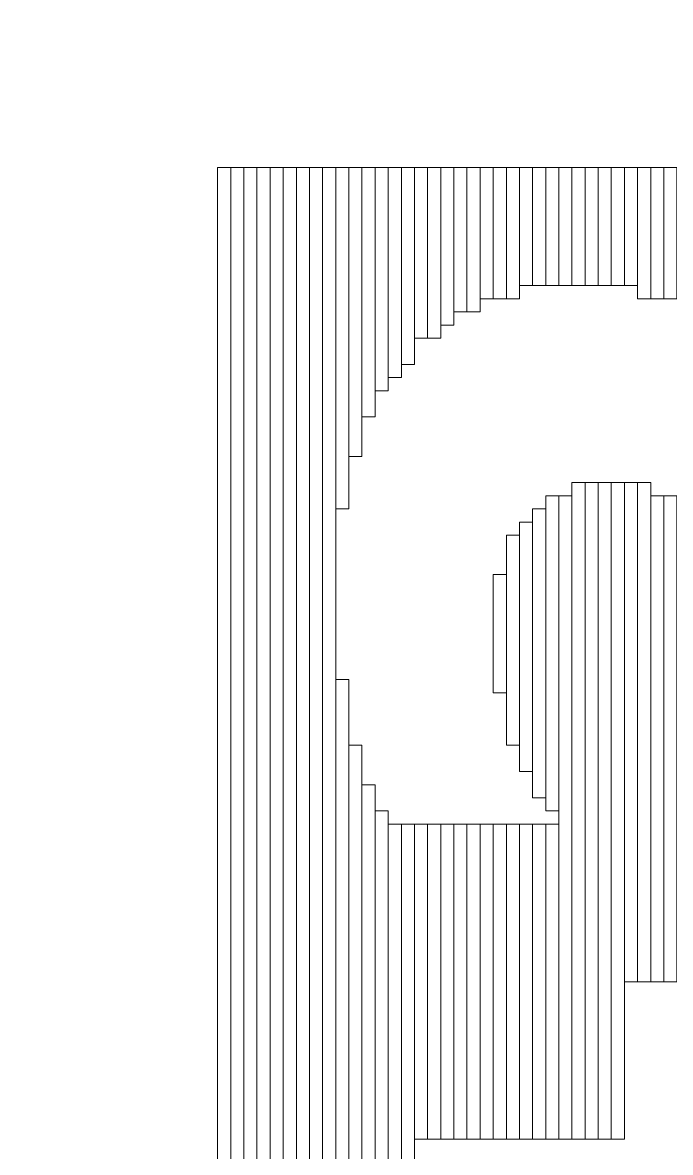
# Model space of a CAD drawing. Header units: millimetres. Extents: x -90 to 99, y -65 to 67.
# Drawn here: x -50.941 to -49.687, y 2.821 to 5.006 of the extents above; entities that cross this region are included whole.
import ezdxf

# ---------------------------------------------------------------- set-up
doc = ezdxf.new("R2010")
doc.units = ezdxf.units.MM
doc.header["$MEASUREMENT"] = 0
doc.layers.add('BG_OUTLINE', color=7, linetype='Continuous')
doc.layers.add('MA_PEN3', color=7, linetype='Continuous')

msp = doc.modelspace()

# ---------------------------------------------------------------- linework, layer by layer
at = {"layer": 'BG_OUTLINE', "color": 3, "lineweight": 9}
msp.add_open_spline([(-71.7269, -61.8795), (-71.7269, -61.8795), (-71.7343, 42.2681), (-71.7343, 42.2681), (-71.7343, 42.2681), (-71.7348, 43.0066), (-71.4419, 43.715), (-70.92, 44.2375), (-70.92, 44.2375), (-70.3982, 44.76), (-69.6866, 45.0538), (-68.9482, 45.0543), (-68.9482, 45.0543), (-68.9482, 45.0543), (75.2046, 45.0543), (75.2046, 45.0543), (75.2046, 45.0543), (76.8319, 45.0552), (78.1763, 43.7805), (78.2661, 42.1556), (78.2661, 42.1556), (78.2661, 42.1556), (78.2661, 31.2814), (78.2661, 31.2814), (78.2661, 31.2814), (78.2661, 31.2814), (72.2646, 31.2814), (72.2646, 31.2814), (72.2646, 31.2814), (72.2646, 31.2814), (72.2646, 26.9814), (72.2646, 26.9814), (72.2646, 26.9814), (72.2646, 26.9814), (78.2661, 26.9814), (78.2661, 26.9814), (78.2661, 26.9814), (78.2661, 26.9814), (78.2661, 18.6553), (78.2661, 18.6553), (78.2661, 18.6553), (78.2661, 18.6553), (72.2496, 18.6553), (72.2496, 18.6553), (72.2496, 18.6553), (72.2496, 18.6553), (72.2496, 14.3553), (72.2496, 14.3553), (72.2496, 14.3553), (72.2496, 14.3553), (78.2661, 14.3553), (78.2661, 14.3553), (78.2661, 14.3553), (78.2661, 14.3553), (78.2661, 9.255), (78.2661, 9.255), (78.2661, 9.255), (78.2661, 9.255), (72.2648, 9.255), (72.2648, 9.255), (72.2648, 9.255), (72.2648, 9.255), (72.2648, 4.955), (72.2648, 4.955), (72.2648, 4.955), (72.2648, 4.955), (78.2661, 4.955), (78.2661, 4.955), (78.2661, 4.955), (78.2661, 4.955), (78.2661, -3.3762), (78.2661, -3.3762), (78.2661, -3.3762), (78.2661, -3.3762), (72.2445, -3.3762), (72.2445, -3.3762), (72.2445, -3.3762), (72.2445, -3.3762), (72.2445, -7.6762), (72.2445, -7.6762), (72.2445, -7.6762), (72.2445, -7.6762), (78.2661, -7.6762), (78.2661, -7.6762), (78.2661, -7.6762), (78.2661, -7.6762), (78.2661, -12.7615), (78.2661, -12.7615), (78.2661, -12.7615), (78.2661, -12.7615), (72.2651, -12.7615), (72.2651, -12.7615), (72.2651, -12.7615), (72.2651, -12.7615), (72.2651, -17.0615), (72.2651, -17.0615), (72.2651, -17.0615), (72.2651, -17.0615), (78.2661, -17.0615), (78.2661, -17.0615), (78.2661, -17.0615), (78.2661, -17.0615), (78.2661, -25.4097), (78.2661, -25.4097), (78.2661, -25.4097), (78.2661, -25.4097), (72.2656, -25.4097), (72.2656, -25.4097), (72.2656, -25.4097), (72.2656, -25.4097), (72.2656, -29.7097), (72.2656, -29.7097), (72.2656, -29.7097), (72.2656, -29.7097), (78.2661, -29.7097), (78.2661, -29.7097), (78.2661, -29.7097), (78.2661, -29.7097), (78.2661, -34.793), (78.2661, -34.793), (78.2661, -34.793), (78.2661, -34.793), (72.2679, -34.793), (72.2679, -34.793), (72.2679, -34.793), (72.2679, -34.793), (72.2679, -39.0929), (72.2679, -39.0929), (72.2679, -39.0929), (72.2679, -39.0929), (78.2661, -39.0929), (78.2661, -39.0929), (78.2661, -39.0929), (78.2661, -39.0929), (78.2661, -47.4269), (78.2661, -47.4269), (78.2661, -47.4269), (78.2661, -47.4269), (72.2679, -47.4269), (72.2679, -47.4269), (72.2679, -47.4269), (72.2679, -47.4269), (72.2679, -51.7269), (72.2679, -51.7269), (72.2679, -51.7269), (72.2679, -51.7269), (78.2661, -51.7269), (78.2661, -51.7269), (78.2661, -51.7269), (78.2661, -51.7269), (78.2661, -51.8138), (78.2661, -51.8138), (78.2661, -51.8138), (78.2661, -51.8138), (78.2656, -61.8468), (78.2656, -61.8468), (78.2656, -61.8468), (78.2661, -62.6669), (77.9407, -63.4536), (77.3612, -64.0339), (77.3612, -64.0339), (76.7817, -64.6142), (75.9915, -64.9405), (75.1713, -64.941), (75.1713, -64.941), (75.1713, -64.941), (-68.6609, -64.9456), (-68.6609, -64.9456), (-68.6609, -64.9456), (-69.4735, -64.9461), (-70.2531, -64.6237), (-70.8281, -64.0495), (-70.8281, -64.0495), (-71.4031, -63.4752), (-71.7264, -62.6922), (-71.7269, -61.8795)], degree=3, knots=[0, 0, 0, 0, 0.022727, 0.022727, 0.022727, 0.022727, 0.045455, 0.045455, 0.045455, 0.045455, 0.068182, 0.068182, 0.068182, 0.068182, 0.090909, 0.090909, 0.090909, 0.090909, 0.113636, 0.113636, 0.113636, 0.113636, 0.136364, 0.136364, 0.136364, 0.136364, 0.159091, 0.159091, 0.159091, 0.159091, 0.181818, 0.181818, 0.181818, 0.181818, 0.204545, 0.204545, 0.204545, 0.204545, 0.227273, 0.227273, 0.227273, 0.227273, 0.25, 0.25, 0.25, 0.25, 0.272727, 0.272727, 0.272727, 0.272727, 0.295455, 0.295455, 0.295455, 0.295455, 0.318182, 0.318182, 0.318182, 0.318182, 0.340909, 0.340909, 0.340909, 0.340909, 0.363636, 0.363636, 0.363636, 0.363636, 0.386364, 0.386364, 0.386364, 0.386364, 0.409091, 0.409091, 0.409091, 0.409091, 0.431818, 0.431818, 0.431818, 0.431818, 0.454545, 0.454545, 0.454545, 0.454545, 0.477273, 0.477273, 0.477273, 0.477273, 0.5, 0.5, 0.5, 0.5, 0.522727, 0.522727, 0.522727, 0.522727, 0.545455, 0.545455, 0.545455, 0.545455, 0.568182, 0.568182, 0.568182, 0.568182, 0.590909, 0.590909, 0.590909, 0.590909, 0.613636, 0.613636, 0.613636, 0.613636, 0.636364, 0.636364, 0.636364, 0.636364, 0.659091, 0.659091, 0.659091, 0.659091, 0.681818, 0.681818, 0.681818, 0.681818, 0.704545, 0.704545, 0.704545, 0.704545, 0.727273, 0.727273, 0.727273, 0.727273, 0.75, 0.75, 0.75, 0.75, 0.772727, 0.772727, 0.772727, 0.772727, 0.795455, 0.795455, 0.795455, 0.795455, 0.818182, 0.818182, 0.818182, 0.818182, 0.840909, 0.840909, 0.840909, 0.840909, 0.863636, 0.863636, 0.863636, 0.863636, 0.886364, 0.886364, 0.886364, 0.886364, 0.909091, 0.909091, 0.909091, 0.909091, 0.931818, 0.931818, 0.931818, 0.931818, 0.954545, 0.954545, 0.954545, 0.954545, 0.977273, 0.977273, 0.977273, 0.977273, 1, 1, 1, 1], dxfattribs=at)
at = {"layer": 'MA_PEN3', "color": 5, "lineweight": 9}
for points in [[(-50.5379, -7.3384), (-50.5379, -7.3384), (-50.5633, -7.3384), (-50.5633, -7.3384), (-50.5633, -7.3384), (-50.5633, -7.3384), (-50.5633, 4.7264), (-50.5633, 4.7264), (-50.5633, 4.7264), (-50.5633, 4.7264), (-50.5379, 4.7264), (-50.5379, 4.7264), (-50.5379, 4.7264), (-50.5379, 4.7264), (-50.5379, -7.3384), (-50.5379, -7.3384)], [(-50.5125, -7.3384), (-50.5125, -7.3384), (-50.5379, -7.3384), (-50.5379, -7.3384), (-50.5379, -7.3384), (-50.5379, -7.3384), (-50.5379, 4.7264), (-50.5379, 4.7264), (-50.5379, 4.7264), (-50.5379, 4.7264), (-50.5125, 4.7264), (-50.5125, 4.7264), (-50.5125, 4.7264), (-50.5125, 4.7264), (-50.5125, -7.3384), (-50.5125, -7.3384)], [(-50.4871, -7.3384), (-50.4871, -7.3384), (-50.5125, -7.3384), (-50.5125, -7.3384), (-50.5125, -7.3384), (-50.5125, -7.3384), (-50.5125, 4.7264), (-50.5125, 4.7264), (-50.5125, 4.7264), (-50.5125, 4.7264), (-50.4871, 4.7264), (-50.4871, 4.7264), (-50.4871, 4.7264), (-50.4871, 4.7264), (-50.4871, -7.3384), (-50.4871, -7.3384)], [(-50.4617, -7.3384), (-50.4617, -7.3384), (-50.4871, -7.3384), (-50.4871, -7.3384), (-50.4871, -7.3384), (-50.4871, -7.3384), (-50.4871, 4.7264), (-50.4871, 4.7264), (-50.4871, 4.7264), (-50.4871, 4.7264), (-50.4617, 4.7264), (-50.4617, 4.7264), (-50.4617, 4.7264), (-50.4617, 4.7264), (-50.4617, -7.3384), (-50.4617, -7.3384)], [(-50.4363, -7.3384), (-50.4363, -7.3384), (-50.4617, -7.3384), (-50.4617, -7.3384), (-50.4617, -7.3384), (-50.4617, -7.3384), (-50.4617, 4.7264), (-50.4617, 4.7264), (-50.4617, 4.7264), (-50.4617, 4.7264), (-50.4363, 4.7264), (-50.4363, 4.7264), (-50.4363, 4.7264), (-50.4363, 4.7264), (-50.4363, -7.3384), (-50.4363, -7.3384)], [(-50.4109, -7.3384), (-50.4109, -7.3384), (-50.4363, -7.3384), (-50.4363, -7.3384), (-50.4363, -7.3384), (-50.4363, -7.3384), (-50.4363, 4.7264), (-50.4363, 4.7264), (-50.4363, 4.7264), (-50.4363, 4.7264), (-50.4109, 4.7264), (-50.4109, 4.7264), (-50.4109, 4.7264), (-50.4109, 4.7264), (-50.4109, -7.3384), (-50.4109, -7.3384)], [(-50.3855, -4.2904), (-50.3855, -4.2904), (-50.4109, -4.2904), (-50.4109, -4.2904), (-50.4109, -4.2904), (-50.4109, -4.2904), (-50.4109, 4.7264), (-50.4109, 4.7264), (-50.4109, 4.7264), (-50.4109, 4.7264), (-50.3855, 4.7264), (-50.3855, 4.7264), (-50.3855, 4.7264), (-50.3855, 4.7264), (-50.3855, -4.2904), (-50.3855, -4.2904)], [(-50.3601, -4.2904), (-50.3601, -4.2904), (-50.3855, -4.2904), (-50.3855, -4.2904), (-50.3855, -4.2904), (-50.3855, -4.2904), (-50.3855, 4.7264), (-50.3855, 4.7264), (-50.3855, 4.7264), (-50.3855, 4.7264), (-50.3601, 4.7264), (-50.3601, 4.7264), (-50.3601, 4.7264), (-50.3601, 4.7264), (-50.3601, -4.2904), (-50.3601, -4.2904)], [(-50.3347, -4.2904), (-50.3347, -4.2904), (-50.3601, -4.2904), (-50.3601, -4.2904), (-50.3601, -4.2904), (-50.3601, -4.2904), (-50.3601, 4.7264), (-50.3601, 4.7264), (-50.3601, 4.7264), (-50.3601, 4.7264), (-50.3347, 4.7264), (-50.3347, 4.7264), (-50.3347, 4.7264), (-50.3347, 4.7264), (-50.3347, -4.2904), (-50.3347, -4.2904)], [(-50.3093, 4.066), (-50.3093, 4.066), (-50.3347, 4.066), (-50.3347, 4.066), (-50.3347, 4.066), (-50.3347, 4.066), (-50.3347, 4.7264), (-50.3347, 4.7264), (-50.3347, 4.7264), (-50.3347, 4.7264), (-50.3093, 4.7264), (-50.3093, 4.7264), (-50.3093, 4.7264), (-50.3093, 4.7264), (-50.3093, 4.066), (-50.3093, 4.066)], [(-50.2839, 4.1676), (-50.2839, 4.1676), (-50.3093, 4.1676), (-50.3093, 4.1676), (-50.3093, 4.1676), (-50.3093, 4.1676), (-50.3093, 4.7264), (-50.3093, 4.7264), (-50.3093, 4.7264), (-50.3093, 4.7264), (-50.2839, 4.7264), (-50.2839, 4.7264), (-50.2839, 4.7264), (-50.2839, 4.7264), (-50.2839, 4.1676), (-50.2839, 4.1676)], [(-50.2586, 4.2438), (-50.2586, 4.2438), (-50.2839, 4.2438), (-50.2839, 4.2438), (-50.2839, 4.2438), (-50.2839, 4.2438), (-50.2839, 4.7264), (-50.2839, 4.7264), (-50.2839, 4.7264), (-50.2839, 4.7264), (-50.2586, 4.7264), (-50.2586, 4.7264), (-50.2586, 4.7264), (-50.2586, 4.7264), (-50.2586, 4.2438), (-50.2586, 4.2438)], [(-50.2331, 4.2946), (-50.2331, 4.2946), (-50.2586, 4.2946), (-50.2586, 4.2946), (-50.2586, 4.2946), (-50.2586, 4.2946), (-50.2586, 4.7264), (-50.2586, 4.7264), (-50.2586, 4.7264), (-50.2586, 4.7264), (-50.2331, 4.7264), (-50.2331, 4.7264), (-50.2331, 4.7264), (-50.2331, 4.7264), (-50.2331, 4.2946), (-50.2331, 4.2946)], [(-50.2077, 4.32), (-50.2077, 4.32), (-50.2331, 4.32), (-50.2331, 4.32), (-50.2331, 4.32), (-50.2331, 4.32), (-50.2331, 4.7264), (-50.2331, 4.7264), (-50.2331, 4.7264), (-50.2331, 4.7264), (-50.2077, 4.7264), (-50.2077, 4.7264), (-50.2077, 4.7264), (-50.2077, 4.7264), (-50.2077, 4.32), (-50.2077, 4.32)], [(-50.1824, 4.3454), (-50.1824, 4.3454), (-50.2077, 4.3454), (-50.2077, 4.3454), (-50.2077, 4.3454), (-50.2077, 4.3454), (-50.2077, 4.7264), (-50.2077, 4.7264), (-50.2077, 4.7264), (-50.2077, 4.7264), (-50.1824, 4.7264), (-50.1824, 4.7264), (-50.1824, 4.7264), (-50.1824, 4.7264), (-50.1824, 4.3454), (-50.1824, 4.3454)], [(-50.1569, 4.3962), (-50.1569, 4.3962), (-50.1824, 4.3962), (-50.1824, 4.3962), (-50.1824, 4.3962), (-50.1824, 4.3962), (-50.1824, 4.7264), (-50.1824, 4.7264), (-50.1824, 4.7264), (-50.1824, 4.7264), (-50.1569, 4.7264), (-50.1569, 4.7264), (-50.1569, 4.7264), (-50.1569, 4.7264), (-50.1569, 4.3962), (-50.1569, 4.3962)], [(-50.1315, 4.3962), (-50.1315, 4.3962), (-50.1569, 4.3962), (-50.1569, 4.3962), (-50.1569, 4.3962), (-50.1569, 4.3962), (-50.1569, 4.7264), (-50.1569, 4.7264), (-50.1569, 4.7264), (-50.1569, 4.7264), (-50.1315, 4.7264), (-50.1315, 4.7264), (-50.1315, 4.7264), (-50.1315, 4.7264), (-50.1315, 4.3962), (-50.1315, 4.3962)], [(-50.1062, 4.4216), (-50.1062, 4.4216), (-50.1315, 4.4216), (-50.1315, 4.4216), (-50.1315, 4.4216), (-50.1315, 4.4216), (-50.1315, 4.7264), (-50.1315, 4.7264), (-50.1315, 4.7264), (-50.1315, 4.7264), (-50.1062, 4.7264), (-50.1062, 4.7264), (-50.1062, 4.7264), (-50.1062, 4.7264), (-50.1062, 4.4216), (-50.1062, 4.4216)], [(-50.0807, 4.447), (-50.0807, 4.447), (-50.1062, 4.447), (-50.1062, 4.447), (-50.1062, 4.447), (-50.1062, 4.447), (-50.1062, 4.7264), (-50.1062, 4.7264), (-50.1062, 4.7264), (-50.1062, 4.7264), (-50.0807, 4.7264), (-50.0807, 4.7264), (-50.0807, 4.7264), (-50.0807, 4.7264), (-50.0807, 4.447), (-50.0807, 4.447)], [(-50.0553, 4.447), (-50.0553, 4.447), (-50.0807, 4.447), (-50.0807, 4.447), (-50.0807, 4.447), (-50.0807, 4.447), (-50.0807, 4.7264), (-50.0807, 4.7264), (-50.0807, 4.7264), (-50.0807, 4.7264), (-50.0553, 4.7264), (-50.0553, 4.7264), (-50.0553, 4.7264), (-50.0553, 4.7264), (-50.0553, 4.447), (-50.0553, 4.447)], [(-50.03, 4.4724), (-50.03, 4.4724), (-50.0553, 4.4724), (-50.0553, 4.4724), (-50.0553, 4.4724), (-50.0553, 4.4724), (-50.0553, 4.7264), (-50.0553, 4.7264), (-50.0553, 4.7264), (-50.0553, 4.7264), (-50.03, 4.7264), (-50.03, 4.7264), (-50.03, 4.7264), (-50.03, 4.7264), (-50.03, 4.4724), (-50.03, 4.4724)], [(-50.0045, 4.4724), (-50.0045, 4.4724), (-50.03, 4.4724), (-50.03, 4.4724), (-50.03, 4.4724), (-50.03, 4.4724), (-50.03, 4.7264), (-50.03, 4.7264), (-50.03, 4.7264), (-50.03, 4.7264), (-50.0045, 4.7264), (-50.0045, 4.7264), (-50.0045, 4.7264), (-50.0045, 4.7264), (-50.0045, 4.4724), (-50.0045, 4.4724)], [(-49.9791, 4.4724), (-49.9791, 4.4724), (-50.0045, 4.4724), (-50.0045, 4.4724), (-50.0045, 4.4724), (-50.0045, 4.4724), (-50.0045, 4.7264), (-50.0045, 4.7264), (-50.0045, 4.7264), (-50.0045, 4.7264), (-49.9791, 4.7264), (-49.9791, 4.7264), (-49.9791, 4.7264), (-49.9791, 4.7264), (-49.9791, 4.4724), (-49.9791, 4.4724)], [(-49.9538, 4.4978), (-49.9538, 4.4978), (-49.9791, 4.4978), (-49.9791, 4.4978), (-49.9791, 4.4978), (-49.9791, 4.4978), (-49.9791, 4.7264), (-49.9791, 4.7264), (-49.9791, 4.7264), (-49.9791, 4.7264), (-49.9538, 4.7264), (-49.9538, 4.7264), (-49.9538, 4.7264), (-49.9538, 4.7264), (-49.9538, 4.4978), (-49.9538, 4.4978)], [(-49.9283, 4.4978), (-49.9283, 4.4978), (-49.9538, 4.4978), (-49.9538, 4.4978), (-49.9538, 4.4978), (-49.9538, 4.4978), (-49.9538, 4.7264), (-49.9538, 4.7264), (-49.9538, 4.7264), (-49.9538, 4.7264), (-49.9283, 4.7264), (-49.9283, 4.7264), (-49.9283, 4.7264), (-49.9283, 4.7264), (-49.9283, 4.4978), (-49.9283, 4.4978)], [(-49.9029, 4.4978), (-49.9029, 4.4978), (-49.9283, 4.4978), (-49.9283, 4.4978), (-49.9283, 4.4978), (-49.9283, 4.4978), (-49.9283, 4.7264), (-49.9283, 4.7264), (-49.9283, 4.7264), (-49.9283, 4.7264), (-49.9029, 4.7264), (-49.9029, 4.7264), (-49.9029, 4.7264), (-49.9029, 4.7264), (-49.9029, 4.4978), (-49.9029, 4.4978)], [(-49.8776, 4.4978), (-49.8776, 4.4978), (-49.9029, 4.4978), (-49.9029, 4.4978), (-49.9029, 4.4978), (-49.9029, 4.4978), (-49.9029, 4.7264), (-49.9029, 4.7264), (-49.9029, 4.7264), (-49.9029, 4.7264), (-49.8776, 4.7264), (-49.8776, 4.7264), (-49.8776, 4.7264), (-49.8776, 4.7264), (-49.8776, 4.4978), (-49.8776, 4.4978)], [(-49.8521, 4.4978), (-49.8521, 4.4978), (-49.8776, 4.4978), (-49.8776, 4.4978), (-49.8776, 4.4978), (-49.8776, 4.4978), (-49.8776, 4.7264), (-49.8776, 4.7264), (-49.8776, 4.7264), (-49.8776, 4.7264), (-49.8521, 4.7264), (-49.8521, 4.7264), (-49.8521, 4.7264), (-49.8521, 4.7264), (-49.8521, 4.4978), (-49.8521, 4.4978)], [(-49.8267, 4.4978), (-49.8267, 4.4978), (-49.8521, 4.4978), (-49.8521, 4.4978), (-49.8521, 4.4978), (-49.8521, 4.4978), (-49.8521, 4.7264), (-49.8521, 4.7264), (-49.8521, 4.7264), (-49.8521, 4.7264), (-49.8267, 4.7264), (-49.8267, 4.7264), (-49.8267, 4.7264), (-49.8267, 4.7264), (-49.8267, 4.4978), (-49.8267, 4.4978)], [(-49.8014, 4.4978), (-49.8014, 4.4978), (-49.8267, 4.4978), (-49.8267, 4.4978), (-49.8267, 4.4978), (-49.8267, 4.4978), (-49.8267, 4.7264), (-49.8267, 4.7264), (-49.8267, 4.7264), (-49.8267, 4.7264), (-49.8014, 4.7264), (-49.8014, 4.7264), (-49.8014, 4.7264), (-49.8014, 4.7264), (-49.8014, 4.4978), (-49.8014, 4.4978)], [(-49.7759, 4.4978), (-49.7759, 4.4978), (-49.8014, 4.4978), (-49.8014, 4.4978), (-49.8014, 4.4978), (-49.8014, 4.4978), (-49.8014, 4.7264), (-49.8014, 4.7264), (-49.8014, 4.7264), (-49.8014, 4.7264), (-49.7759, 4.7264), (-49.7759, 4.7264), (-49.7759, 4.7264), (-49.7759, 4.7264), (-49.7759, 4.4978), (-49.7759, 4.4978)], [(-49.7505, 4.4978), (-49.7505, 4.4978), (-49.7759, 4.4978), (-49.7759, 4.4978), (-49.7759, 4.4978), (-49.7759, 4.4978), (-49.7759, 4.7264), (-49.7759, 4.7264), (-49.7759, 4.7264), (-49.7759, 4.7264), (-49.7505, 4.7264), (-49.7505, 4.7264), (-49.7505, 4.7264), (-49.7505, 4.7264), (-49.7505, 4.4978), (-49.7505, 4.4978)], [(-49.7252, 4.4724), (-49.7252, 4.4724), (-49.7505, 4.4724), (-49.7505, 4.4724), (-49.7505, 4.4724), (-49.7505, 4.4724), (-49.7505, 4.7264), (-49.7505, 4.7264), (-49.7505, 4.7264), (-49.7505, 4.7264), (-49.7252, 4.7264), (-49.7252, 4.7264), (-49.7252, 4.7264), (-49.7252, 4.7264), (-49.7252, 4.4724), (-49.7252, 4.4724)], [(-49.6997, 4.4724), (-49.6997, 4.4724), (-49.7252, 4.4724), (-49.7252, 4.4724), (-49.7252, 4.4724), (-49.7252, 4.4724), (-49.7252, 4.7264), (-49.7252, 4.7264), (-49.7252, 4.7264), (-49.7252, 4.7264), (-49.6997, 4.7264), (-49.6997, 4.7264), (-49.6997, 4.7264), (-49.6997, 4.7264), (-49.6997, 4.4724), (-49.6997, 4.4724)], [(-49.6743, 4.4724), (-49.6743, 4.4724), (-49.6997, 4.4724), (-49.6997, 4.4724), (-49.6997, 4.4724), (-49.6997, 4.4724), (-49.6997, 4.7264), (-49.6997, 4.7264), (-49.6997, 4.7264), (-49.6997, 4.7264), (-49.6743, 4.7264), (-49.6743, 4.7264), (-49.6743, 4.7264), (-49.6743, 4.7264), (-49.6743, 4.4724), (-49.6743, 4.4724)], [(-49.8521, 2.8468), (-49.8521, 2.8468), (-49.8776, 2.8468), (-49.8776, 2.8468), (-49.8776, 2.8468), (-49.8776, 2.8468), (-49.8776, 4.1168), (-49.8776, 4.1168), (-49.8776, 4.1168), (-49.8776, 4.1168), (-49.8521, 4.1168), (-49.8521, 4.1168), (-49.8521, 4.1168), (-49.8521, 4.1168), (-49.8521, 2.8468), (-49.8521, 2.8468)], [(-49.8267, 2.8468), (-49.8267, 2.8468), (-49.8521, 2.8468), (-49.8521, 2.8468), (-49.8521, 2.8468), (-49.8521, 2.8468), (-49.8521, 4.1168), (-49.8521, 4.1168), (-49.8521, 4.1168), (-49.8521, 4.1168), (-49.8267, 4.1168), (-49.8267, 4.1168), (-49.8267, 4.1168), (-49.8267, 4.1168), (-49.8267, 2.8468), (-49.8267, 2.8468)], [(-49.8014, 2.8468), (-49.8014, 2.8468), (-49.8267, 2.8468), (-49.8267, 2.8468), (-49.8267, 2.8468), (-49.8267, 2.8468), (-49.8267, 4.1168), (-49.8267, 4.1168), (-49.8267, 4.1168), (-49.8267, 4.1168), (-49.8014, 4.1168), (-49.8014, 4.1168), (-49.8014, 4.1168), (-49.8014, 4.1168), (-49.8014, 2.8468), (-49.8014, 2.8468)], [(-49.7759, 2.8468), (-49.7759, 2.8468), (-49.8014, 2.8468), (-49.8014, 2.8468), (-49.8014, 2.8468), (-49.8014, 2.8468), (-49.8014, 4.1168), (-49.8014, 4.1168), (-49.8014, 4.1168), (-49.8014, 4.1168), (-49.7759, 4.1168), (-49.7759, 4.1168), (-49.7759, 4.1168), (-49.7759, 4.1168), (-49.7759, 2.8468), (-49.7759, 2.8468)], [(-49.7505, 3.1516), (-49.7505, 3.1516), (-49.7759, 3.1516), (-49.7759, 3.1516), (-49.7759, 3.1516), (-49.7759, 3.1516), (-49.7759, 4.1168), (-49.7759, 4.1168), (-49.7759, 4.1168), (-49.7759, 4.1168), (-49.7505, 4.1168), (-49.7505, 4.1168), (-49.7505, 4.1168), (-49.7505, 4.1168), (-49.7505, 3.1516), (-49.7505, 3.1516)], [(-49.7252, 3.1516), (-49.7252, 3.1516), (-49.7505, 3.1516), (-49.7505, 3.1516), (-49.7505, 3.1516), (-49.7505, 3.1516), (-49.7505, 4.1168), (-49.7505, 4.1168), (-49.7505, 4.1168), (-49.7505, 4.1168), (-49.7252, 4.1168), (-49.7252, 4.1168), (-49.7252, 4.1168), (-49.7252, 4.1168), (-49.7252, 3.1516), (-49.7252, 3.1516)], [(-49.9029, 3.4818), (-49.9029, 3.4818), (-49.9283, 3.4818), (-49.9283, 3.4818), (-49.9283, 3.4818), (-49.9283, 3.4818), (-49.9283, 4.0914), (-49.9283, 4.0914), (-49.9283, 4.0914), (-49.9283, 4.0914), (-49.9029, 4.0914), (-49.9029, 4.0914), (-49.9029, 4.0914), (-49.9029, 4.0914), (-49.9029, 3.4818), (-49.9029, 3.4818)], [(-49.8776, 2.8468), (-49.8776, 2.8468), (-49.9029, 2.8468), (-49.9029, 2.8468), (-49.9029, 2.8468), (-49.9029, 2.8468), (-49.9029, 4.0914), (-49.9029, 4.0914), (-49.9029, 4.0914), (-49.9029, 4.0914), (-49.8776, 4.0914), (-49.8776, 4.0914), (-49.8776, 4.0914), (-49.8776, 4.0914), (-49.8776, 2.8468), (-49.8776, 2.8468)], [(-49.6997, 3.1516), (-49.6997, 3.1516), (-49.7252, 3.1516), (-49.7252, 3.1516), (-49.7252, 3.1516), (-49.7252, 3.1516), (-49.7252, 4.0914), (-49.7252, 4.0914), (-49.7252, 4.0914), (-49.7252, 4.0914), (-49.6997, 4.0914), (-49.6997, 4.0914), (-49.6997, 4.0914), (-49.6997, 4.0914), (-49.6997, 3.1516), (-49.6997, 3.1516)], [(-49.6743, 3.1516), (-49.6743, 3.1516), (-49.6997, 3.1516), (-49.6997, 3.1516), (-49.6997, 3.1516), (-49.6997, 3.1516), (-49.6997, 4.0914), (-49.6997, 4.0914), (-49.6997, 4.0914), (-49.6997, 4.0914), (-49.6743, 4.0914), (-49.6743, 4.0914), (-49.6743, 4.0914), (-49.6743, 4.0914), (-49.6743, 3.1516), (-49.6743, 3.1516)], [(-49.9283, 3.5072), (-49.9283, 3.5072), (-49.9538, 3.5072), (-49.9538, 3.5072), (-49.9538, 3.5072), (-49.9538, 3.5072), (-49.9538, 4.066), (-49.9538, 4.066), (-49.9538, 4.066), (-49.9538, 4.066), (-49.9283, 4.066), (-49.9283, 4.066), (-49.9283, 4.066), (-49.9283, 4.066), (-49.9283, 3.5072), (-49.9283, 3.5072)], [(-49.9538, 3.558), (-49.9538, 3.558), (-49.9791, 3.558), (-49.9791, 3.558), (-49.9791, 3.558), (-49.9791, 3.558), (-49.9791, 4.0406), (-49.9791, 4.0406), (-49.9791, 4.0406), (-49.9791, 4.0406), (-49.9538, 4.0406), (-49.9538, 4.0406), (-49.9538, 4.0406), (-49.9538, 4.0406), (-49.9538, 3.558), (-49.9538, 3.558)], [(-49.9791, 3.6088), (-49.9791, 3.6088), (-50.0045, 3.6088), (-50.0045, 3.6088), (-50.0045, 3.6088), (-50.0045, 3.6088), (-50.0045, 4.0152), (-50.0045, 4.0152), (-50.0045, 4.0152), (-50.0045, 4.0152), (-49.9791, 4.0152), (-49.9791, 4.0152), (-49.9791, 4.0152), (-49.9791, 4.0152), (-49.9791, 3.6088), (-49.9791, 3.6088)], [(-50.0045, 3.7104), (-50.0045, 3.7104), (-50.03, 3.7104), (-50.03, 3.7104), (-50.03, 3.7104), (-50.03, 3.7104), (-50.03, 3.939), (-50.03, 3.939), (-50.03, 3.939), (-50.03, 3.939), (-50.0045, 3.939), (-50.0045, 3.939), (-50.0045, 3.939), (-50.0045, 3.939), (-50.0045, 3.7104), (-50.0045, 3.7104)], [(-50.3093, -4.2904), (-50.3093, -4.2904), (-50.3347, -4.2904), (-50.3347, -4.2904), (-50.3347, -4.2904), (-50.3347, -4.2904), (-50.3347, 3.7358), (-50.3347, 3.7358), (-50.3347, 3.7358), (-50.3347, 3.7358), (-50.3093, 3.7358), (-50.3093, 3.7358), (-50.3093, 3.7358), (-50.3093, 3.7358), (-50.3093, -4.2904), (-50.3093, -4.2904)], [(-50.2839, -4.2904), (-50.2839, -4.2904), (-50.3093, -4.2904), (-50.3093, -4.2904), (-50.3093, -4.2904), (-50.3093, -4.2904), (-50.3093, 3.6088), (-50.3093, 3.6088), (-50.3093, 3.6088), (-50.3093, 3.6088), (-50.2839, 3.6088), (-50.2839, 3.6088), (-50.2839, 3.6088), (-50.2839, 3.6088), (-50.2839, -4.2904), (-50.2839, -4.2904)], [(-50.2586, -4.2904), (-50.2586, -4.2904), (-50.2839, -4.2904), (-50.2839, -4.2904), (-50.2839, -4.2904), (-50.2839, -4.2904), (-50.2839, 3.5326), (-50.2839, 3.5326), (-50.2839, 3.5326), (-50.2839, 3.5326), (-50.2586, 3.5326), (-50.2586, 3.5326), (-50.2586, 3.5326), (-50.2586, 3.5326), (-50.2586, -4.2904), (-50.2586, -4.2904)], [(-50.2331, -4.2904), (-50.2331, -4.2904), (-50.2586, -4.2904), (-50.2586, -4.2904), (-50.2586, -4.2904), (-50.2586, -4.2904), (-50.2586, 3.4818), (-50.2586, 3.4818), (-50.2586, 3.4818), (-50.2586, 3.4818), (-50.2331, 3.4818), (-50.2331, 3.4818), (-50.2331, 3.4818), (-50.2331, 3.4818), (-50.2331, -4.2904), (-50.2331, -4.2904)], [(-50.2077, -4.2904), (-50.2077, -4.2904), (-50.2331, -4.2904), (-50.2331, -4.2904), (-50.2331, -4.2904), (-50.2331, -4.2904), (-50.2331, 3.4564), (-50.2331, 3.4564), (-50.2331, 3.4564), (-50.2331, 3.4564), (-50.2077, 3.4564), (-50.2077, 3.4564), (-50.2077, 3.4564), (-50.2077, 3.4564), (-50.2077, -4.2904), (-50.2077, -4.2904)], [(-50.1824, -4.2904), (-50.1824, -4.2904), (-50.2077, -4.2904), (-50.2077, -4.2904), (-50.2077, -4.2904), (-50.2077, -4.2904), (-50.2077, 3.4564), (-50.2077, 3.4564), (-50.2077, 3.4564), (-50.2077, 3.4564), (-50.1824, 3.4564), (-50.1824, 3.4564), (-50.1824, 3.4564), (-50.1824, 3.4564), (-50.1824, -4.2904), (-50.1824, -4.2904)], [(-50.1569, 2.8468), (-50.1569, 2.8468), (-50.1824, 2.8468), (-50.1824, 2.8468), (-50.1824, 2.8468), (-50.1824, 2.8468), (-50.1824, 3.4564), (-50.1824, 3.4564), (-50.1824, 3.4564), (-50.1824, 3.4564), (-50.1569, 3.4564), (-50.1569, 3.4564), (-50.1569, 3.4564), (-50.1569, 3.4564), (-50.1569, 2.8468), (-50.1569, 2.8468)], [(-50.1315, 2.8468), (-50.1315, 2.8468), (-50.1569, 2.8468), (-50.1569, 2.8468), (-50.1569, 2.8468), (-50.1569, 2.8468), (-50.1569, 3.4564), (-50.1569, 3.4564), (-50.1569, 3.4564), (-50.1569, 3.4564), (-50.1315, 3.4564), (-50.1315, 3.4564), (-50.1315, 3.4564), (-50.1315, 3.4564), (-50.1315, 2.8468), (-50.1315, 2.8468)], [(-50.1062, 2.8468), (-50.1062, 2.8468), (-50.1315, 2.8468), (-50.1315, 2.8468), (-50.1315, 2.8468), (-50.1315, 2.8468), (-50.1315, 3.4564), (-50.1315, 3.4564), (-50.1315, 3.4564), (-50.1315, 3.4564), (-50.1062, 3.4564), (-50.1062, 3.4564), (-50.1062, 3.4564), (-50.1062, 3.4564), (-50.1062, 2.8468), (-50.1062, 2.8468)], [(-50.0807, 2.8468), (-50.0807, 2.8468), (-50.1062, 2.8468), (-50.1062, 2.8468), (-50.1062, 2.8468), (-50.1062, 2.8468), (-50.1062, 3.4564), (-50.1062, 3.4564), (-50.1062, 3.4564), (-50.1062, 3.4564), (-50.0807, 3.4564), (-50.0807, 3.4564), (-50.0807, 3.4564), (-50.0807, 3.4564), (-50.0807, 2.8468), (-50.0807, 2.8468)], [(-50.0553, 2.8468), (-50.0553, 2.8468), (-50.0807, 2.8468), (-50.0807, 2.8468), (-50.0807, 2.8468), (-50.0807, 2.8468), (-50.0807, 3.4564), (-50.0807, 3.4564), (-50.0807, 3.4564), (-50.0807, 3.4564), (-50.0553, 3.4564), (-50.0553, 3.4564), (-50.0553, 3.4564), (-50.0553, 3.4564), (-50.0553, 2.8468), (-50.0553, 2.8468)], [(-50.03, 2.8468), (-50.03, 2.8468), (-50.0553, 2.8468), (-50.0553, 2.8468), (-50.0553, 2.8468), (-50.0553, 2.8468), (-50.0553, 3.4564), (-50.0553, 3.4564), (-50.0553, 3.4564), (-50.0553, 3.4564), (-50.03, 3.4564), (-50.03, 3.4564), (-50.03, 3.4564), (-50.03, 3.4564), (-50.03, 2.8468), (-50.03, 2.8468)], [(-50.0045, 2.8468), (-50.0045, 2.8468), (-50.03, 2.8468), (-50.03, 2.8468), (-50.03, 2.8468), (-50.03, 2.8468), (-50.03, 3.4564), (-50.03, 3.4564), (-50.03, 3.4564), (-50.03, 3.4564), (-50.0045, 3.4564), (-50.0045, 3.4564), (-50.0045, 3.4564), (-50.0045, 3.4564), (-50.0045, 2.8468), (-50.0045, 2.8468)], [(-49.9791, 2.8468), (-49.9791, 2.8468), (-50.0045, 2.8468), (-50.0045, 2.8468), (-50.0045, 2.8468), (-50.0045, 2.8468), (-50.0045, 3.4564), (-50.0045, 3.4564), (-50.0045, 3.4564), (-50.0045, 3.4564), (-49.9791, 3.4564), (-49.9791, 3.4564), (-49.9791, 3.4564), (-49.9791, 3.4564), (-49.9791, 2.8468), (-49.9791, 2.8468)], [(-49.9538, 2.8468), (-49.9538, 2.8468), (-49.9791, 2.8468), (-49.9791, 2.8468), (-49.9791, 2.8468), (-49.9791, 2.8468), (-49.9791, 3.4564), (-49.9791, 3.4564), (-49.9791, 3.4564), (-49.9791, 3.4564), (-49.9538, 3.4564), (-49.9538, 3.4564), (-49.9538, 3.4564), (-49.9538, 3.4564), (-49.9538, 2.8468), (-49.9538, 2.8468)], [(-49.9283, 2.8468), (-49.9283, 2.8468), (-49.9538, 2.8468), (-49.9538, 2.8468), (-49.9538, 2.8468), (-49.9538, 2.8468), (-49.9538, 3.4564), (-49.9538, 3.4564), (-49.9538, 3.4564), (-49.9538, 3.4564), (-49.9283, 3.4564), (-49.9283, 3.4564), (-49.9283, 3.4564), (-49.9283, 3.4564), (-49.9283, 2.8468), (-49.9283, 2.8468)], [(-49.9029, 2.8468), (-49.9029, 2.8468), (-49.9283, 2.8468), (-49.9283, 2.8468), (-49.9283, 2.8468), (-49.9283, 2.8468), (-49.9283, 3.4564), (-49.9283, 3.4564), (-49.9283, 3.4564), (-49.9283, 3.4564), (-49.9029, 3.4564), (-49.9029, 3.4564), (-49.9029, 3.4564), (-49.9029, 3.4564), (-49.9029, 2.8468), (-49.9029, 2.8468)]]:
    msp.add_open_spline(points, degree=3, knots=[0, 0, 0, 0, 0.25, 0.25, 0.25, 0.25, 0.5, 0.5, 0.5, 0.5, 0.75, 0.75, 0.75, 0.75, 1, 1, 1, 1], dxfattribs=at)

doc.saveas('drawing.dxf')
